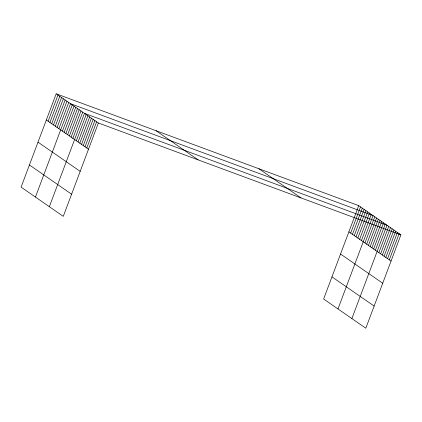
<?xml version="1.0" encoding="UTF-8"?>
<svg xmlns="http://www.w3.org/2000/svg" width="422" height="422" viewBox="0 0 422 422"><rect width="100%" height="100%" fill="white"/><g stroke="black" fill="none" stroke-linecap="round" stroke-linejoin="round"><path stroke-width="0.63" d="M56.189 93.784L21.1 187.141L63.274 216.344L98.368 122.987L56.189 93.784L358.726 205.656L400.9 234.859L365.811 328.216L323.632 299.013L358.726 205.656M48.129 121.235L57.983 95.024M49.923 122.475L59.776 96.263M51.716 123.72L61.57 97.503M53.51 124.959L63.363 98.748M55.303 126.199L65.152 99.988M57.091 127.444L66.945 101.227M58.885 128.684L68.739 102.472M35.437 197.069L70.532 103.712L373.064 215.584L337.975 308.946M62.419 131.131L72.273 104.914M64.16 132.334L74.008 106.122M65.895 133.537L75.749 107.325M67.636 134.745L77.49 108.528M69.377 135.947L79.23 109.736M71.118 137.15L80.971 110.939M72.858 138.358L82.707 112.141M49.358 206.706L84.447 113.349L386.985 225.221L351.89 318.584M76.335 140.769L86.188 114.552M78.075 141.971L87.929 115.76M79.816 143.174L89.67 116.963M81.557 144.382L91.41 118.165M83.292 145.585L93.146 119.373M85.033 146.787L94.887 120.576M86.774 147.995L96.627 121.779M350.666 233.108L360.52 206.896M352.454 234.352L362.308 208.136M354.248 235.592L364.102 209.381M356.041 236.832L365.895 210.62M357.835 238.071L367.689 211.86M359.628 239.316L369.482 213.099M361.417 240.556L371.27 214.344M364.951 243.003L374.805 216.787M366.692 244.206L376.545 217.995M368.432 245.409L378.286 219.197M370.168 246.617L380.022 220.4M371.909 247.82L381.762 221.608M373.649 249.022L383.503 222.811M375.39 250.23L385.244 224.019M378.872 252.641L388.72 226.424M380.607 253.844L390.461 227.632M382.348 255.046L392.202 228.835M384.089 256.254L393.942 230.037M385.829 257.457L395.683 231.245M387.57 258.66L397.418 232.448M389.306 259.868L399.159 233.651M98.368 122.987L400.9 234.859M258.886 168.737L301.065 197.939M348.873 231.868L391.046 261.07M340.543 254.028L382.717 283.231M156.029 130.699L198.203 159.901M331.961 276.858L374.135 306.061M46.341 119.996L88.514 149.198M38.012 142.156L80.185 171.358M29.429 164.986L71.603 194.189"/></g></svg>
